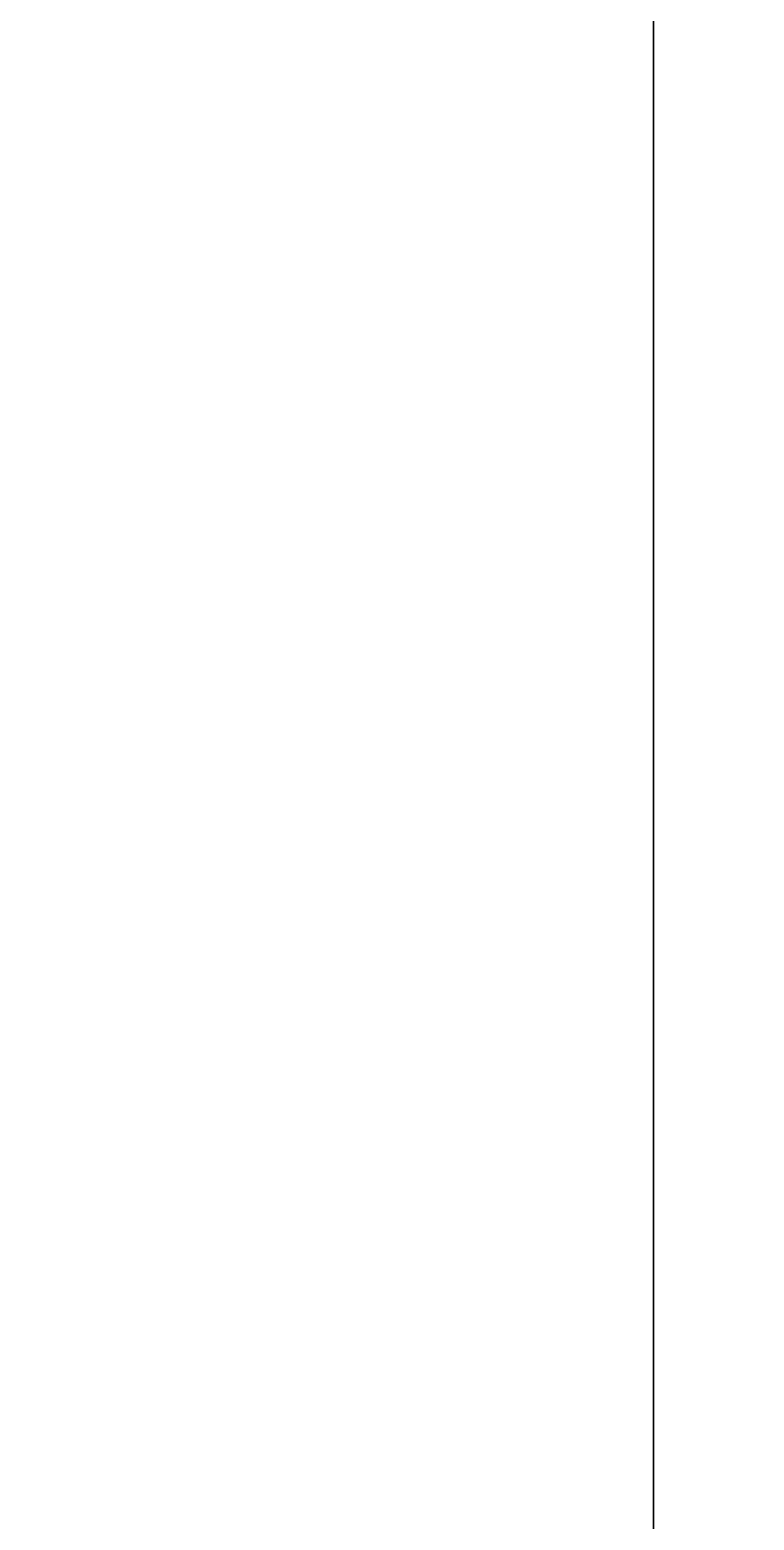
# Model space of a CAD drawing. Extents: x 152195838 to 160350639, y 364657247 to 370318102.
# Drawn here: x 157346304 to 157421036, y 364945318 to 365099097 of the extents above; entities that cross this region are included whole.
import ezdxf
from ezdxf.xclip import XClip

# ---------------------------------------------------------------- set-up
doc = ezdxf.new("R2010")
doc.units = 0
doc.header["$MEASUREMENT"] = 0
for name, color, linetype in [('A0013116', 1, 'CONTINUOUS'), ('A0013118', 1, 'CONTINUOUS'), ('F0017111', 30, 'CONTINUOUS'), ('F0027217', 7, 'CONTINUOUS')]:
    doc.layers.add(name, color=color, linetype=linetype)
doc.layers.add('DEFPOINT', color=135, linetype='CONTINUOUS', plot=False)

# ---------------------------------------------------------------- blocks, each defined once
blk = doc.blocks.new('dwgE1B8')
at = {"layer": 'A0013116', "flags": 128}
blk.add_lwpolyline([(730821.0958579183, 1126360.908400178), (767286.7887639999, 1062334.14430064), (785651.0575855374, 1029145.70970273)], dxfattribs=at)
at = {"layer": 'A0013118', "flags": 128}
blk.add_lwpolyline([(641181.2812626362, 923583.6710169315), (652373.6554556489, 929997.577041328), (777935.8784494996, 1001953.556643665), (785589.6571809053, 1006339.616859674), (793110.384398222, 993285.4082448483), (865561.8264610171, 867527.401512444), (866187.2321221828, 866441.9843273759), (867116.2317391634, 864829.5617166162), (876117.7736518383, 849205.1476778388), (879439.6484508514, 843439.2759721875), (882397.4762011766, 838305.0623552203), (889608.7787110806, 825787.6705183387), (890511.8409747481, 824220.4175351858), (890843.2921358347, 823644.9134802818), (895128.536603272, 816206.7643003464), (896032.6924245358, 814637.364705801)], dxfattribs=at)
at = {"layer": 'F0017111', "flags": 128}
blk.add_lwpolyline([(761620.1696429253, 1005031.721327007), (753563.521586299, 1001796.855800867), (743012.1654198766, 997441.032458961), (735271.9876973033, 993720.8501473069), (705756.3556466699, 977625.7987444401), (594135.78691113, 915377.1052382588)], dxfattribs=at)

msp = doc.modelspace()

# ---------------------------------------------------------------- linework, layer by layer
at = {"layer": 'DEFPOINT', "color": 5}
for points in [[(156906639.3792016, 364807568.7306052), (157410639.3792002, 364807568.7306052), (157410639.3792002, 365163968.7306055), (156906639.3792016, 365163968.7306055)], [(157410639.3792002, 364866968.7306054), (157830639.3791987, 364866968.7306054), (157830639.3791987, 365163968.7306055), (157410639.3792002, 365163968.7306055)]]:
    msp.add_lwpolyline(points, close=True, dxfattribs=at)

# ---------------------------------------------------------------- block references
at = {"layer": 'F0027217'}
ref = msp.add_blockref('dwgE1B8', (156660233.8627303, 363975469.30426), dxfattribs=at)
XClip(ref).set_block_clipping_path([(799600.0300675035, 921499.4263452888), (1108405.5164673924, 1149336.2680683732)])

doc.saveas('drawing.dxf')
